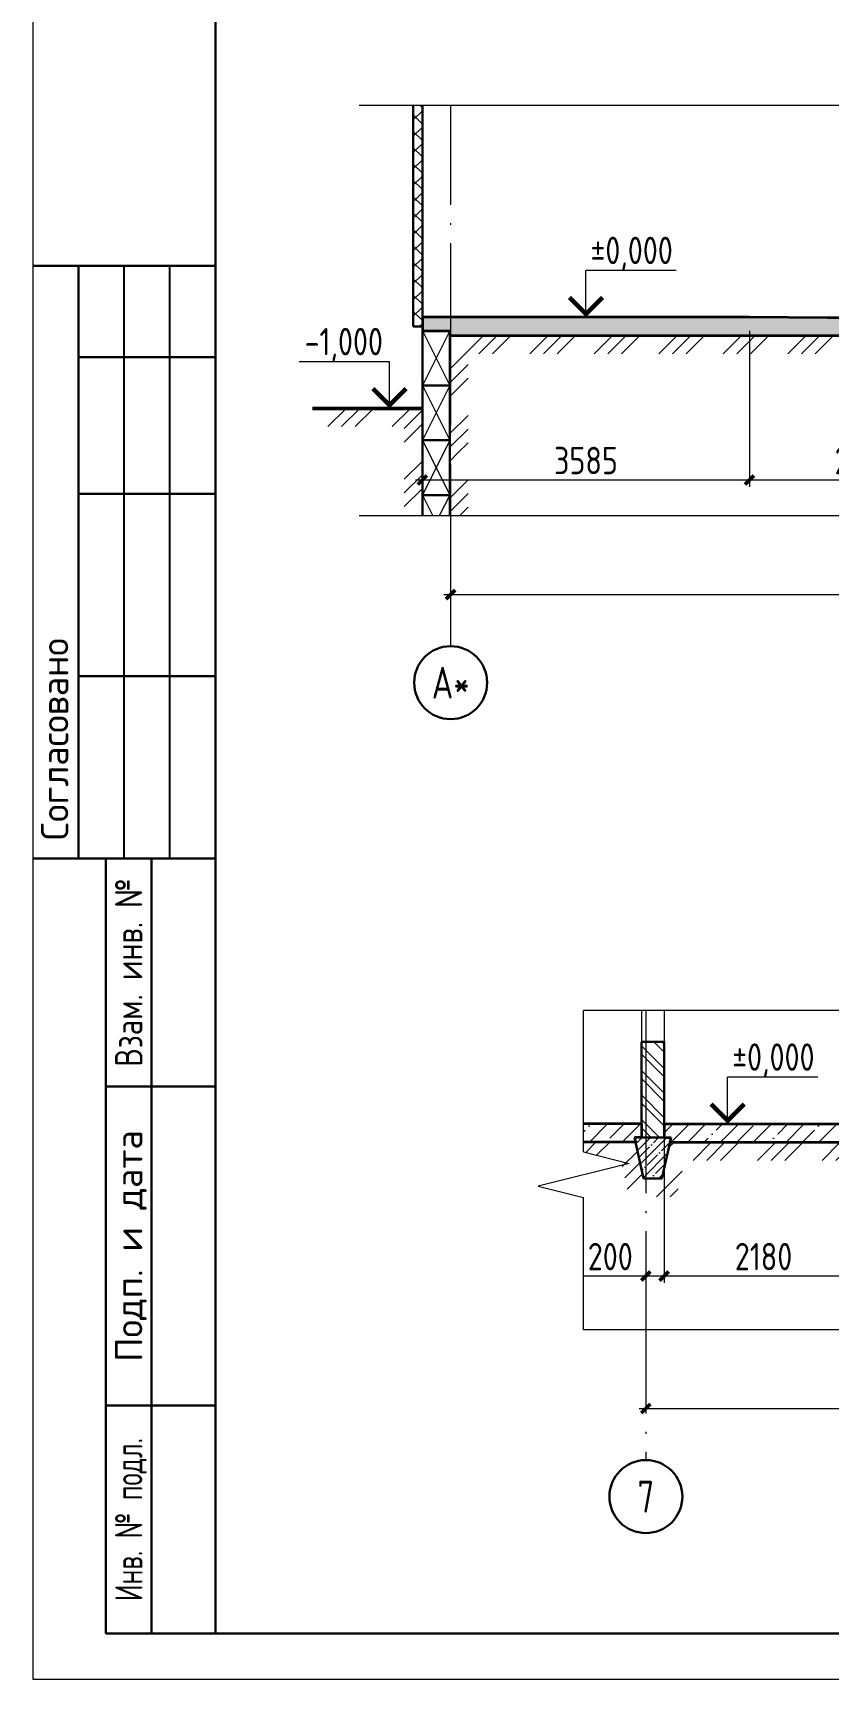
# Model space of a CAD drawing. Extents: x -965262 to 1142518, y -357520 to 71675.
# Drawn here: x 275268 to 283984, y -240088 to -222033 of the extents above; entities that cross this region are included whole.
import ezdxf
from ezdxf.enums import TextEntityAlignment as Align

# ---------------------------------------------------------------- set-up
doc = ezdxf.new("R2010")
doc.units = 0
doc.header["$LTSCALE"] = 10
doc.linetypes.add('DOTE', pattern=[2.42, 2, -0.2, 0.02, -0.2])
doc.layers.get('0').update_dxf_attribs({"linetype": 'CONTINUOUS', "lineweight": 30})
doc.layers.get('Defpoints').update_dxf_attribs({"linetype": 'CONTINUOUS'})
doc.layers.add('DOTE', color=7, linetype='DOTE', lineweight=9)
doc.layers.add('полы', color=3, linetype='CONTINUOUS', lineweight=35)
doc.styles.add('GOST 2.304', font='isocpeur.ttf', dxfattribs={"width": 0.75, "height": 250})
doc.styles.add('ГОСТ 2м', font='isocpeur.ttf', dxfattribs={"width": 0.8, "height": 250})
doc.dimstyles.new('ГОСТ 2м', dxfattribs={"dimtxt": 250, "dimasz": 100, "dimexe": 75, "dimexo": 150, "dimgap": 62.5, "dimtad": 1, "dimdec": 0, "dimtxsty": 'ГОСТ 2м', "dimblk": 'ARCHTICK', "dimcen": 150, "dimdle": 75, "dimclrd": 256, "dimclre": 256, "dimclrt": 256, "dimadec": 0, "dimazin": 0, "dimtfac": 1, "dimtdec": 0, "dimtmove": 0, "dimatfit": 3, "dimldrblk": 'OBLIQUE', "dimfxl": 1, "dimlwd": 15, "dimlwe": 15, "dimarcsym": 0})
pattern_1 = [(45, (-2741135.43, -41378.45), (707.10678, -4e-14), [1000]), (45, (-2740985.43, -41378.45), (707.10678, -4e-14), [1000]), (45, (-2740835.43, -41378.45), (707.10678, -4e-14), [1000])]

# ---------------------------------------------------------------- blocks, each defined once
blk = doc.blocks.new('_ArchTick')
at = {"color": 0, "linetype": 'ByBlock', "lineweight": 0, "const_width": 0.4}
blk.add_lwpolyline([(-0.5, -0.5), (0.5, 0.5)], dxfattribs=at)
blk = doc.blocks.new('*D1673')
at = {"lineweight": 15, "ltscale": 100, "transparency": 16777216}
for p, q in [((281987, -236970), (281987, -237045)), ((287987, -236970), (287987, -237045)), ((281912, -237120), (288062, -237120))]:
    blk.add_line(p, q, dxfattribs=at)
at = {"layer": 'Defpoints', "color": 0, "lineweight": 15, "ltscale": 100, "transparency": 16777216}
for p in [(281987, -237120), (287987, -237120), (287987, -237120)]:
    blk.add_point(p, dxfattribs=at)
at = {"lineweight": 15, "ltscale": 100, "transparency": 16777216, "xscale": 100, "yscale": 100, "zscale": 100, "rotation": 180}
blk.add_blockref('_ArchTick', (281987, -237120), dxfattribs=at)
at = {"lineweight": 15, "ltscale": 100, "transparency": 16777216, "xscale": 100, "yscale": 100, "zscale": 100}
blk.add_blockref('_ArchTick', (287987, -237120), dxfattribs=at)
at = {"lineweight": 15, "ltscale": 100, "transparency": 16777216, "insert": (284987, -236908), "char_height": 250, "attachment_point": 5, "style": 'ГОСТ 2м'}
blk.add_mtext('{\\H1.2x;6000}', dxfattribs=at)
blk = doc.blocks.new('_Oblique')
at = {"color": 0, "linetype": 'ByBlock', "lineweight": -2}
blk.add_line((-0.5, -0.5), (0.5, 0.5), dxfattribs=at)
blk = doc.blocks.new('ФБ')
at = {"lineweight": 15, "ltscale": 50}
h = blk.add_hatch(dxfattribs=at)
h.set_pattern_fill('ANSI35', color=2, scale=20, style=0)
h.paths.add_polyline_path([(5649, 554), (5249, 554), (5349, 104), (5549, 104)])
at = {"color": 2, "ltscale": 50}
for p, q in [((5249, 554), (5649, 554)), ((5349, 104), (5249, 554)), ((5549, 104), (5649, 554)), ((5349, 104), (5549, 104))]:
    blk.add_line(p, q, dxfattribs=at)
blk = doc.blocks.new('*D1678')
at = {"lineweight": 15, "ltscale": 50, "transparency": 16777216}
for p, q in [((282187, -234149), (282187, -235742)), ((284367, -234149), (284367, -235742)), ((284442, -235667), (282112, -235667))]:
    blk.add_line(p, q, dxfattribs=at)
at = {"layer": 'Defpoints', "color": 0, "lineweight": 15, "ltscale": 50, "transparency": 16777216}
for p in [(282187, -233999), (284367, -233999), (282187, -235667)]:
    blk.add_point(p, dxfattribs=at)
at = {"lineweight": 15, "ltscale": 50, "transparency": 16777216, "xscale": 100, "yscale": 100, "zscale": 100, "rotation": 180}
blk.add_blockref('_ArchTick', (282187, -235667), dxfattribs=at)
at = {"lineweight": 15, "ltscale": 50, "transparency": 16777216, "xscale": 100, "yscale": 100, "zscale": 100}
blk.add_blockref('_ArchTick', (284367, -235667), dxfattribs=at)
at = {"lineweight": 15, "ltscale": 50, "transparency": 16777216, "insert": (283277, -235454), "char_height": 250, "attachment_point": 5, "style": 'ГОСТ 2м'}
blk.add_mtext('{\\H1.2x;2180}', dxfattribs=at)
blk = doc.blocks.new('*D1682')
at = {"lineweight": 15, "ltscale": 50, "transparency": 16777216}
for p, q in [((282187, -234299), (282187, -235742)), ((281987, -235517), (281987, -235592)), ((281987, -235667), (281306, -235667)), ((282262, -235667), (281987, -235667))]:
    blk.add_line(p, q, dxfattribs=at)
at = {"layer": 'Defpoints', "color": 0, "lineweight": 15, "ltscale": 50, "transparency": 16777216}
for p in [(282187, -234149), (281987, -235667), (281987, -235667)]:
    blk.add_point(p, dxfattribs=at)
at = {"lineweight": 15, "ltscale": 50, "transparency": 16777216, "xscale": 100, "yscale": 100, "zscale": 100, "rotation": 180}
blk.add_blockref('_ArchTick', (281987, -235667), dxfattribs=at)
at = {"lineweight": 15, "ltscale": 50, "transparency": 16777216, "xscale": 100, "yscale": 100, "zscale": 100}
blk.add_blockref('_ArchTick', (282187, -235667), dxfattribs=at)
at = {"lineweight": 15, "ltscale": 50, "transparency": 16777216, "insert": (281597, -235454), "char_height": 250, "attachment_point": 5, "style": 'ГОСТ 2м'}
blk.add_mtext('{\\H1.2x;200}', dxfattribs=at)
blk = doc.blocks.new('*D1707')
at = {"lineweight": 15, "ltscale": 100, "transparency": 16777216}
for p, q in [((279772, -228193), (290922, -228193)), ((279847, -228043), (279847, -228118)), ((290847, -228043), (290847, -228118))]:
    blk.add_line(p, q, dxfattribs=at)
at = {"layer": 'Defpoints', "color": 0, "lineweight": 15, "ltscale": 100, "transparency": 16777216}
for p in [(279847, -228193), (290847, -228193), (290847, -228193)]:
    blk.add_point(p, dxfattribs=at)
at = {"lineweight": 15, "ltscale": 100, "transparency": 16777216, "xscale": 100, "yscale": 100, "zscale": 100, "rotation": 180}
blk.add_blockref('_ArchTick', (279847, -228193), dxfattribs=at)
at = {"lineweight": 15, "ltscale": 100, "transparency": 16777216, "xscale": 100, "yscale": 100, "zscale": 100}
blk.add_blockref('_ArchTick', (290847, -228193), dxfattribs=at)
at = {"lineweight": 15, "ltscale": 100, "transparency": 16777216, "insert": (285347, -227980), "char_height": 250, "attachment_point": 5, "style": 'ГОСТ 2м'}
blk.add_mtext('{\\H1.2x;11000}', dxfattribs=at)
blk = doc.blocks.new('*D1711')
at = {"lineweight": 15, "ltscale": 50, "transparency": 16777216}
for p, q in [((279537, -225301), (279537, -227011)), ((283123, -225301), (283123, -227011)), ((279462, -226936), (283198, -226936))]:
    blk.add_line(p, q, dxfattribs=at)
at = {"layer": 'Defpoints', "color": 0, "lineweight": 15, "ltscale": 50, "transparency": 16777216}
for p in [(279537, -225151, 3260), (283123, -225151, 247), (283123, -226936)]:
    blk.add_point(p, dxfattribs=at)
at = {"lineweight": 15, "ltscale": 50, "transparency": 16777216, "xscale": 100, "yscale": 100, "zscale": 100, "rotation": 180}
blk.add_blockref('_ArchTick', (279537, -226936), dxfattribs=at)
at = {"lineweight": 15, "ltscale": 50, "transparency": 16777216, "xscale": 100, "yscale": 100, "zscale": 100}
blk.add_blockref('_ArchTick', (283123, -226936), dxfattribs=at)
at = {"lineweight": 15, "ltscale": 50, "transparency": 16777216, "insert": (281330, -226723), "char_height": 250, "attachment_point": 5, "style": 'ГОСТ 2м'}
blk.add_mtext('{\\H1.2x;3585}', dxfattribs=at)
blk = doc.blocks.new('*D1712')
at = {"lineweight": 15, "ltscale": 50, "transparency": 16777216}
for p, q in [((283123, -225301), (283123, -227011)), ((285677, -225321), (285677, -227011)), ((283048, -226936), (285752, -226936))]:
    blk.add_line(p, q, dxfattribs=at)
at = {"layer": 'Defpoints', "color": 0, "lineweight": 15, "ltscale": 50, "transparency": 16777216}
for p in [(283123, -225151, 247), (285677, -225171, 247), (285677, -226936)]:
    blk.add_point(p, dxfattribs=at)
at = {"lineweight": 15, "ltscale": 50, "transparency": 16777216, "xscale": 100, "yscale": 100, "zscale": 100, "rotation": 180}
blk.add_blockref('_ArchTick', (283123, -226936), dxfattribs=at)
at = {"lineweight": 15, "ltscale": 50, "transparency": 16777216, "xscale": 100, "yscale": 100, "zscale": 100}
blk.add_blockref('_ArchTick', (285677, -226936), dxfattribs=at)
at = {"lineweight": 15, "ltscale": 50, "transparency": 16777216, "insert": (284400, -226723), "char_height": 250, "attachment_point": 5, "style": 'ГОСТ 2м'}
blk.add_mtext('{\\H1.2x;2555}', dxfattribs=at)

msp = doc.modelspace()

# ---------------------------------------------------------------- hatches: boundary and pattern name
at = {"lineweight": 15, "ltscale": 50}
h = msp.add_hatch(dxfattribs=at)
h.set_pattern_fill('ANSI37', color=256, scale=40, style=0)
h.set_pattern_definition([(45, (-2741135.43, -41378.45), (-89.802561, 89.802561), []), (135, (-2741135.43, -41378.45), (-89.802561, -89.802561), [])])
h.paths.add_polyline_path([(279537.1, -222829.9), (279437.1, -222829.9), (279437.1, -223830.2), (279537.1, -223830.2)])
h.paths.add_polyline_path([(279537.1, -223830.2), (279437.1, -223830.2), (279437.1, -225251.1), (279537.1, -225251.1)])
at = {"lineweight": 15}
h = msp.add_hatch(dxfattribs=at)
h.set_pattern_fill('ANSI35', color=3, scale=40)
h.set_pattern_definition([(45, (-2741135.43, -41378.45), (-179.605122, 179.605122), []), (45, (-2740955.82, -41378.45), (-179.605122, 179.605122), [317.5, -63.5, 0, -63.5])])
h.paths.add_polyline_path([(315055.5, -225152.7), (314847.1, -225151.1), (314847.1, -225204.8)])
h.paths.add_polyline_path([(279537.1, -225301.1), (279537.1, -225151.1), (283122.5, -225151.1), (285677, -225171.1), (285677, -225181.1), (285694.5, -225181.1), (285694.5, -225201.1), (285714.5, -225201.1), (285714.5, -225231.1), (285719.5, -225231.7), (285719.5, -225351.1), (279837.1, -225351.1), (279837.1, -225301.1), (279537.1, -225301.1)])
h.paths.add_polyline_path([(285879.5, -225351.1), (285879.5, -225231.7), (285884.5, -225231.1), (285884.5, -225201.1), (285904.5, -225201.1), (285904.5, -225181.1), (285922, -225181.1), (285922, -225171.1), (288621.5, -225151.1), (289971, -225171.1), (289971, -225181.1), (289988.5, -225181.1), (289988.5, -225201.1), (290008.5, -225201.1), (290008.5, -225231.1), (290013.5, -225231.7), (290013.5, -225351.1), (285879.5, -225351.1)])
h.paths.add_polyline_path([(290173.5, -225351.1), (290173.5, -225231.7), (290178.5, -225231.1), (290178.5, -225201.1), (290198.5, -225201.1), (290198.5, -225181.1), (290216, -225181.1), (290216, -225171.1), (291657.5, -225151.1), (291657.5, -225351.1)])
h.paths.add_polyline_path([(297707.5, -225351.1), (297707.5, -225151.1), (308907.5, -225151.1), (311724.6, -225171.1), (311724.6, -225181.1), (311742.1, -225181.1), (311742.1, -225201.1), (311762.1, -225201.1), (311762.1, -225231.1), (311767.1, -225231.7), (311767.1, -225351.1)])
h.paths.add_polyline_path([(311927.1, -225351.1), (311927.1, -225231.7), (311932.1, -225231.1), (311932.1, -225201.1), (311952.1, -225201.1), (311952.1, -225181.1), (311969.6, -225181.1), (311969.6, -225171.1), (314597.1, -225151.1), (314597.1, -225301.1), (314522.1, -225301.1), (314533.2, -225351.1), (311927.1, -225351.1)])
h.paths.add_polyline_path([(314911, -225351.1), (314922.1, -225301.1), (314847.1, -225301.1), (314847.1, -225205), (315346.6, -225329.9), (315346.6, -225351.1), (314911, -225351.1)])
at = {"linetype": 'Continuous', "lineweight": 15}
h = msp.add_hatch(dxfattribs=at)
h.set_pattern_fill('GOST_GROUND', color=256, scale=50, style=0)
h.set_pattern_definition(pattern_1)
h.paths.add_polyline_path([(291657.5, -225551.1), (291657.5, -225351.1), (290173.5, -225351.1), (290173.5, -225381.7), (290148.5, -225381.7), (290148.5, -225581.7), (290038.5, -225581.7), (290038.5, -225381.7), (290013.5, -225381.7), (290013.5, -225351.1), (285879.5, -225351.1), (285879.5, -225381.7), (285854.5, -225381.7), (285854.5, -225581.7), (285744.5, -225581.7), (285744.5, -225381.7), (285719.5, -225381.7), (285719.5, -225351.1), (279837.1, -225351.1), (279837.1, -227329.9), (280037.1, -227329.9), (280037.1, -225551.1), (285519.5, -225551.1), (285519.5, -225581.7), (285544.5, -225581.7), (285544.5, -225781.7), (286054.5, -225781.7), (286054.5, -225581.7), (286079.5, -225581.7), (286079.5, -225551.1), (289813.5, -225551.1), (289813.5, -225581.7), (289838.5, -225581.7), (289838.5, -225781.7), (290348.5, -225781.7), (290348.5, -225581.7), (290373.5, -225581.7), (290373.5, -225551.1), (291457.5, -225551.1), (291457.5, -225551.1)], flags=0)
h = msp.add_hatch(dxfattribs=at)
h.set_pattern_fill('GOST_GROUND', color=256, scale=50, style=0)
h.set_pattern_definition(pattern_1)
h.paths.add_polyline_path([(279537.1, -227329.9), (279537.1, -226151.1), (278330.7, -226151.1), (278330.7, -226351.1), (279337.1, -226351.1), (279337.1, -227329.9)], flags=0)
at = {"lineweight": 15}
h = msp.add_hatch(dxfattribs=at)
h.set_pattern_fill('ANSI32', color=256, scale=20, angle=90)
h.set_pattern_definition([(135, (-2781001.57, -72083.47), (-134.703842, -134.703842), []), (135, (-2781001.57, -71993.67), (-134.703842, -134.703842), [])])
h.paths.add_polyline_path([(282187.4, -233098.7), (281987.2, -233098.7), (281987.2, -234148.7), (282187.4, -234148.7)])
h.paths.add_polyline_path([(281987.2, -233098.7), (281937.4, -233098.7), (281937.4, -234148.7), (281987.2, -234148.7)])
at = {"lineweight": 15, "ltscale": 50}
h = msp.add_hatch(dxfattribs=at)
h.set_pattern_fill('ANSI35', color=3, scale=40, style=0)
h.set_pattern_definition([(45, (293983.5, -234155.6), (-179.605, 179.605), []), (45, (294163.12, -234155.6), (-179.605, 179.605), [317.5, -63.5, 0, -63.5])])
h.paths.add_polyline_path([(293987.2, -234148.7), (293977.4, -234148.7), (293987.2, -234192.5)])
h.paths.add_polyline_path([(291079.1, -234013.2), (290579.1, -234015.7), (290579.1, -234198.7), (291079.1, -234198.7)])
h.paths.add_polyline_path([(293080.2, -234003.2), (292580.2, -234005.7), (292580.2, -234198.8), (293080.2, -234198.8), (293080.2, -234198.7)])
h.paths.add_polyline_path([(294367.5, -233998.7), (294367.5, -233998.7), (294367.5, -234148.7), (294379.4, -234139.7), (294377.4, -234148.7), (294381.5, -234130.6)], flags=17)
h.paths.add_polyline_path([(291079.1, -234013.2), (290579.1, -234015.7), (290579.1, -234198.7), (291079.1, -234198.7)], flags=17)
h.paths.add_polyline_path([(293080.2, -234003.2), (292580.2, -234005.7), (292580.2, -234198.7), (293080.2, -234198.7)], flags=17)
h.paths.add_polyline_path([(294367.5, -233998.7), (294367.5, -233998.7), (294367.5, -234148.7), (294379.4, -234139.7), (294377.4, -234148.7), (294381.5, -234130.6)], flags=17)
h.paths.add_polyline_path([(293987.2, -233998.7), (289959.9, -234018.7), (289959.9, -234028.7), (289942.4, -234028.7), (289942.4, -234048.7), (289922.4, -234048.7), (289922.4, -234097.8), (289887.4, -234102), (289887.4, -234198.7), (293987.2, -234198.7), (293987.2, -234192.5), (293977.4, -234148.7), (293987.2, -234148.7)])
h.paths.add_polyline_path([(289687.4, -234102), (289652.4, -234097.8), (289652.4, -234048.7), (289632.4, -234048.7), (289632.4, -234028.7), (289614.9, -234028.7), (289614.9, -234018.7), (288187.4, -233998.7), (288187.4, -234148.7), (288262.4, -234148.7), (288251.3, -234198.7), (289687.4, -234198.7)])
h.paths.add_polyline_path([(287937.4, -233998.7), (287937.4, -233998.7), (286339.9, -234018.7), (286339.9, -234028.7), (286322.4, -234028.7), (286322.4, -234048.7), (286302.4, -234048.7), (286302.4, -234078.7), (286297.4, -234079.3), (286297.4, -234198.7), (287873.5, -234198.7), (287862.4, -234148.7), (287937.4, -234148.7)])
h.paths.add_polyline_path([(286137.4, -234079.3), (286132.4, -234078.7), (286132.4, -234048.7), (286112.4, -234048.7), (286112.4, -234028.7), (286094.9, -234028.7), (286094.9, -234018.7), (284367.4, -233998.7), (282794.7, -233998.7), (282794.7, -233998.7), (282794.7, -233998.7), (282187.4, -233998.7), (282187.4, -234148.7), (282262.4, -234148.7), (282251.3, -234198.7), (286137.4, -234198.7)])
h.paths.add_polyline_path([(281937.4, -233998.7), (281304.5, -233998.7), (281304.5, -234198.7), (281873.5, -234198.7), (281862.4, -234148.7), (281937.4, -234148.7)])
at = {"linetype": 'Continuous', "lineweight": 15}
h = msp.add_hatch(dxfattribs=at)
h.set_pattern_fill('GOST_GROUND', color=256, scale=50, style=0)
h.set_pattern_definition([(45, (-2781001.57, -72083.47), (707.10678, -4e-14), [1000]), (45, (-2780851.57, -72083.47), (707.10678, -4e-14), [1000]), (45, (-2780701.57, -72083.47), (707.10678, -4e-14), [1000])])
h.paths.add_polyline_path([(293987.5, -234674.1), (293987.2, -234198.7), (293080.2, -234198.7), (293080.2, -234798.8), (292580.2, -234798.8), (292580.2, -234198.8), (291079.1, -234198.7), (291079.1, -234798.7), (290579, -234798.8), (290579.1, -234198.8), (289887.4, -234198.7), (289887.4, -234252), (289867.4, -234252), (289867.4, -234452), (289707.4, -234452), (289707.4, -234252), (289687.4, -234252), (289687.4, -234198.7), (288251.3, -234198.7), (288162.4, -234598.7), (287962.4, -234598.7), (287873.5, -234198.7), (286297.4, -234198.7), (286297.4, -234229.3), (286272.4, -234229.3), (286272.4, -234429.3), (286162.4, -234429.3), (286162.4, -234229.3), (286137.4, -234229.3), (286137.4, -234198.7), (282251.3, -234198.7), (282162.4, -234598.7), (281962.4, -234598.7), (281873.5, -234198.7), (281304.5, -234198.7), (281304.5, -234306.6), (281713.1, -234398.7), (281802, -234798.7), (282322.9, -234798.7), (282411.7, -234398.7), (285937.4, -234398.7), (285937.4, -234429.3), (285962.4, -234429.3), (285962.4, -234629.3), (286472.4, -234629.3), (286472.4, -234429.3), (286497.4, -234429.3), (286497.4, -234398.7), (287713.1, -234398.7), (287802, -234798.7), (288322.9, -234798.7), (288411.7, -234398.7), (289487.4, -234398.7), (289487.4, -234452), (289507.4, -234452), (289507.4, -234652), (290067.4, -234652), (290067.4, -234452), (290087.4, -234452), (290087.4, -234398.7), (290379.1, -234398.7), (290379, -234998.8), (291279.1, -234998.7), (291279.1, -234398.7), (292380.2, -234398.8), (292380.2, -234998.8), (293280.1, -234998.8), (293280.2, -234398.7), (293787.3, -234398.7), (293787.5, -234674.2)])

# ---------------------------------------------------------------- linework, layer by layer
at = {"color": 5, "lineweight": 15, "ltscale": 50}
for p, q in [((296845.5, -222829.9, 5394.8), (278844.3, -222829.9, 5394.8)), ((296845.5, -227329.9, 5394.8), (278844.3, -227329.9, 5394.8)), ((287671, -232756.6, 9037.5), (281304.5, -232756.6, 9037.5)), ((287671, -236256.6, 9037.5), (281304.5, -236256.6, 9037.5))]:
    msp.add_line(p, q, dxfattribs=at)
at = {"ltscale": 50}
for p, q in [((279437.1, -222829.9, 8654.6), (279437.1, -225251.1, 8654.6)), ((279537.1, -222829.9, 8654.6), (279537.1, -225251.1, 8654.6)), ((279537.1, -225251.1, 8654.6), (279437.1, -225251.1, 8654.6)), ((279537.1, -225301.1, 8654.6), (279537.1, -227329.9, 8654.6)), ((279837.1, -225301.1, 8654.6), (279837.1, -227329.9, 8654.6)), ((279837.1, -225901.1, 8654.6), (279537.1, -225901.1, 8654.6)), ((279837.1, -226501.1, 8654.6), (279537.1, -226501.1, 8654.6)), ((279837.1, -227101.1, 8654.6), (279537.1, -227101.1, 8654.6)), ((281937.4, -233098.7, 9037.5), (282187.4, -233098.7, 9037.5)), ((281937.4, -234148.7, 9037.5), (282187.4, -234148.7, 9037.5))]:
    msp.add_line(p, q, dxfattribs=at)
for p, q in [((277267.6, -224587.8, 9801.8), (275267.6, -224587.8, 9801.8)), ((275767.6, -231087.8, 9801.8), (275767.6, -224587.8, 9801.8)), ((275767.6, -225587.8, 9801.8), (277267.6, -225587.8, 9801.8)), ((275767.6, -227087.8, 9801.8), (277267.6, -227087.8, 9801.8)), ((275767.6, -229087.8, 9801.8), (277267.6, -229087.8, 9801.8)), ((275267.6, -231087.8, 9801.8), (277267.6, -231087.8, 9801.8)), ((276067.6, -239587.8, 9801.8), (276067.6, -231087.8, 9801.8)), ((276567.6, -239587.8, 9801.8), (276567.6, -231087.8, 9801.8)), ((281937.4, -233098.7, 9037.5), (281937.4, -234148.7, 9037.5)), ((282187.4, -233098.7, 9037.5), (282187.4, -234148.7, 9037.5)), ((276067.6, -233587.8, 9801.8), (277267.6, -233587.8, 9801.8)), ((276067.6, -237087.8, 9801.8), (277267.6, -237087.8, 9801.8)), ((277267.6, -239587.8, 9801.8), (276067.6, -239587.8, 9801.8))]:
    msp.add_line(p, q)
at = {"lineweight": 25}
for p, q in [((276267.6, -231087.8, 9801.8), (276267.6, -224587.8, 9801.8)), ((276767.6, -231087.8, 9801.8), (276767.6, -224587.8, 9801.8))]:
    msp.add_line(p, q, dxfattribs=at)
at = {"lineweight": 15}
for p, q in [((281329.8, -225151.1, 7530.2), (281329.8, -224638, 7530.2)), ((279537.1, -225301.1, 7890.2), (279837.1, -225901.1, 7890.2)), ((279837.1, -225301.1, 7890.2), (279537.1, -225901.1, 7890.2)), ((279176.2, -226151.1, 9037.5), (279176.2, -225638, 9037.5)), ((279537.1, -225901.1, 7890.2), (279837.1, -226501.1, 7890.2)), ((279837.1, -225901.1, 7890.2), (279537.1, -226501.1, 7890.2)), ((279537.1, -226501.1, 7890.2), (279837.1, -227101.1, 7890.2)), ((279837.1, -226501.1, 7890.2), (279537.1, -227101.1, 7890.2)), ((279537.1, -227101.1, 7890.2), (279651.7, -227330.2, 7890.2)), ((279837.1, -227101.1, 7890.2), (279722.6, -227330.2, 7890.2)), ((282883.6, -233998.7, 9037.5), (282883.6, -233485.7, 9037.5))]:
    msp.add_line(p, q, dxfattribs=at)
at = {"lineweight": 15, "ltscale": 0.3}
for p, q in [((282318.4, -224638, 7530.2), (281329.8, -224638, 7530.2)), ((278187.6, -225638, 9037.5), (279176.2, -225638, 9037.5)), ((283872.2, -233485.7, 9037.5), (282883.6, -233485.7, 9037.5))]:
    msp.add_line(p, q, dxfattribs=at)
at = {"lineweight": 50, "ltscale": 100, "extrusion": (0, 1, 0)}
msp.add_line((279537.1, -226151.1, 8654.6), (278330.7, -226151.1, 9037.5), dxfattribs=at)
at = {"color": 5, "lineweight": 15, "ltscale": 100}
for p, q in [((281304.5, -234306.6, 9037.5), (281304.5, -232756.6, 9037.5)), ((281304.5, -236256.6, 9037.5), (281304.5, -234806.6, 9037.5))]:
    msp.add_line(p, q, dxfattribs=at)
at = {"lineweight": 0}
for p, q in [((281937.4, -232756.6, 9037.5), (281937.4, -233098.7, 9037.5)), ((282187.4, -232756.6, 9037.5), (282187.4, -233098.7, 9037.5))]:
    msp.add_line(p, q, dxfattribs=at)
at = {"lineweight": 15, "elevation": 9801.8}
msp.add_lwpolyline([(317267.6, -240087.8), (317267.6, -210387.8), (275267.6, -210387.8), (275267.6, -240087.8)], close=True, dxfattribs=at)
at = {"elevation": 9801.8}
msp.add_lwpolyline([(316767.6, -239587.8), (316767.6, -210887.8), (277267.6, -210887.8), (277267.6, -239587.8)], close=True, dxfattribs=at)
at = {"lineweight": 15, "const_width": 50}
for points, elevation in [([(281147.5, -224933.4), (281329.8, -225115.7), (281512.1, -224933.4)], 7530.2), ([(278993.8, -225933.4), (279176.2, -226115.7), (279358.5, -225933.4)], 9037.5), ([(282701.3, -233781.1), (282883.6, -233963.4), (283065.9, -233781.1)], 9037.5)]:
    msp.add_lwpolyline(points, dxfattribs=dict(at, elevation=elevation))
at = {"linetype": 'Continuous', "lineweight": 15}
for points, elevation in [([(279837.1, -227329.9), (279837.1, -225351.1), (285719.5, -225351.1), (285719.5, -225381.7), (285744.5, -225381.7), (285744.5, -225581.7), (285854.5, -225581.7), (285854.5, -225381.7), (285879.5, -225381.7), (285879.5, -225351.1), (290013.5, -225351.1), (290013.5, -225381.7), (290038.5, -225381.7), (290038.5, -225581.7), (290148.5, -225581.7), (290148.5, -225381.7), (290173.5, -225381.7), (290173.5, -225351.1), (291657.5, -225351.1), (291657.5, -225551.1)], -4407), ([(278330.7, -226151.1), (279537.1, -226151.1), (279537.1, -227329.9)], -4407), ([(281304.5, -234198.7), (281873.5, -234198.7), (281962.4, -234598.7), (282162.4, -234598.7), (282251.3, -234198.7), (286137.4, -234198.7)], -764.3)]:
    msp.add_lwpolyline(points, dxfattribs=dict(at, elevation=elevation))
at = {"color": 5, "lineweight": 15, "ltscale": 10, "elevation": 9037.5}
for points in [[(281304.5, -234306.6), (281804.5, -234431.6)], [(281804.5, -234431.6), (280804.5, -234681.6)], [(280804.5, -234681.6), (281304.5, -234806.6)]]:
    msp.add_lwpolyline(points, dxfattribs=at)
at = {"layer": 'DOTE', "ltscale": 100}
for p, q in [((279847.1, -228759.1, 5394.8), (279847.1, -222829.9, 5394.8)), ((281987.2, -232756.6, 9037.5), (281987.1, -237686.4, 9037.5))]:
    msp.add_line(p, q, dxfattribs=at)
at = {"layer": 'DOTE', "linetype": 'Continuous', "lineweight": 30}
for centre in [(279847.1, -229159.1, 5394.8), (281987, -238086.4, 9037.5)]:
    msp.add_circle(centre, 400, dxfattribs=at)
at = {"layer": 'полы', "ltscale": 50}
for p, q in [((279537.1, -225151.1, 8654.6), (279537.1, -225301.1, 8654.6)), ((283122.5, -225151.1, 5641.5), (279537.1, -225151.1, 9418.9)), ((279537.1, -225301.1, 8654.6), (279837.1, -225301.1, 8654.6)), ((279837.1, -225301.1, 8654.6), (279837.1, -225351.1, 8654.6)), ((285677, -225171.1, 5641.5), (283122.5, -225151.1, 5641.5)), ((279837.1, -225351.1, 8654.6), (285719.5, -225351.1, 5641.5)), ((281937.4, -233998.7, 9037.5), (281304.5, -233998.7, 9037.5)), ((281937.4, -234148.7, 9037.5), (281862.4, -234148.7, 9037.5)), ((281862.4, -234148.7, 9037.5), (281873.5, -234198.7, 9037.5)), ((281937.4, -233998.7, 9037.5), (281937.4, -234148.7, 9037.5)), ((282187.4, -233998.7, 9037.5), (284367.4, -233998.7, 9037.5)), ((282187.4, -233998.7, 9037.5), (282187.4, -234148.7, 9037.5)), ((282187.4, -234148.7, 9037.5), (282262.4, -234148.7, 9037.5)), ((282262.4, -234148.7, 9037.5), (282251.3, -234198.7, 9037.5)), ((281873.5, -234198.7, 9037.5), (281304.5, -234198.7, 9037.5)), ((282251.3, -234198.7, 9037.5), (286137.4, -234198.7, 9037.5))]:
    msp.add_line(p, q, dxfattribs=at)
at = {"layer": 'полы', "lineweight": 0, "ltscale": 50}
msp.add_line((291657.5, -225151.1, 5394.8), (283122.5, -225151.1, 5641.5), dxfattribs=at)

# ---------------------------------------------------------------- block references
msp.add_blockref('ФБ', (276613.5, -234702.6, 9037.5))

# ---------------------------------------------------------------- texts
at = {"lineweight": 25, "style": 'GOST 2.304'}
msp.add_text('Согласовано', height=300, rotation=90, dxfattribs=at).set_placement((275655.7, -230887.8, 9801.8))
for s, width, p in [('Взам. инв. №', 0.8, (276317.6, -232337.8, 9801.8)), ('Инв. № подл.', 0.7, (276317.6, -238337.8, 9801.8))]:
    msp.add_text(s, height=300, rotation=90, dxfattribs=dict(at, width=width)).set_placement(p, align=Align.MIDDLE_CENTER)
msp.add_text('Подп. и дата', height=300, rotation=90, dxfattribs=at).set_placement((276317.6, -235337.8, 9801.8), align=Align.MIDDLE_CENTER)
at = {"char_height": 300, "width": 1200, "attachment_point": 5, "style": 'GOST 2.304'}
for s, insert in [('{\\W0.8;%%P0,000}', (281830.8, -224453.3, 7530.2)), ('{\\W0.8;-1,000}', (278675.2, -225453.3, 9037.5)), ('{\\W0.8;%%P0,000}', (283384.6, -233300.9, 9037.5))]:
    msp.add_mtext(s, dxfattribs=dict(at, insert=insert))
at = {"layer": 'DOTE', "linetype": 'Continuous', "lineweight": 30, "ltscale": 100, "char_height": 350, "width": 800, "attachment_point": 5, "style": 'GOST 2.304'}
for s, insert in [('A*', (279847.1, -229159.1, 5394.8)), ('7', (281987, -238086.4, 9037.5))]:
    msp.add_mtext(s, dxfattribs=dict(at, insert=insert))

# ---------------------------------------------------------------- dimensions: what is measured, and where the dimension line sits
at = {"lineweight": 15, "ltscale": 50}
for base, p1, p2, text, picture, middle in [((283122.5, -226935.6, 5394.8), (279537.1, -225151.1, 8654.6), (283122.5, -225151.1, 5641.5), '{\\H1.2x;<>}', '*D1711', (281329.8, -226723.1, 5394.8)), ((285677, -226935.6, 5394.8), (283122.5, -225151.1, 5641.5), (285677, -225171.1, 5641.5), '{\\H1.2x;2555}', '*D1712', (284399.8, -226723.1, 5394.8)), ((281987.1, -235666.9, 9037.5), (282187.4, -234148.7, 9037.5), (281987.1, -235666.9, 9037.5), '{\\H1.2x;<>}', '*D1682', (281596.6, -235454.4, 9037.5)), ((282187.4, -235666.9, 9037.5), (284367.4, -233998.7, 9037.5), (282187.4, -233998.7, 9037.5), '{\\H1.2x;<>}', '*D1678', (283277.4, -235454.4, 9037.5))]:
    dim = msp.add_linear_dim(base=base, p1=p1, p2=p2, text=text, dimstyle='ГОСТ 2м', dxfattribs=at)
    dim.commit()
    dim.dimension.update_dxf_attribs({"geometry": picture, "text_midpoint": middle})
at = {"lineweight": 15, "ltscale": 100}
for base, p1, p2, picture, middle in [((290847.1, -228192.7, 5394.8), (279847.1, -228192.7, 5394.8), (290847.1, -228192.7, 5394.8), '*D1707', (285347.1, -227980.2, 5394.8)), ((287987, -237120, 9037.5), (281987.4, -237120, 9037.5), (287987, -237120, 9037.5), '*D1673', (284987.2, -236907.5, 9037.5))]:
    dim = msp.add_linear_dim(base=base, p1=p1, p2=p2, text='{\\H1.2x;<>}', dimstyle='ГОСТ 2м', dxfattribs=at)
    dim.commit()
    dim.dimension.update_dxf_attribs({"geometry": picture, "text_midpoint": middle})

doc.saveas('drawing.dxf')
